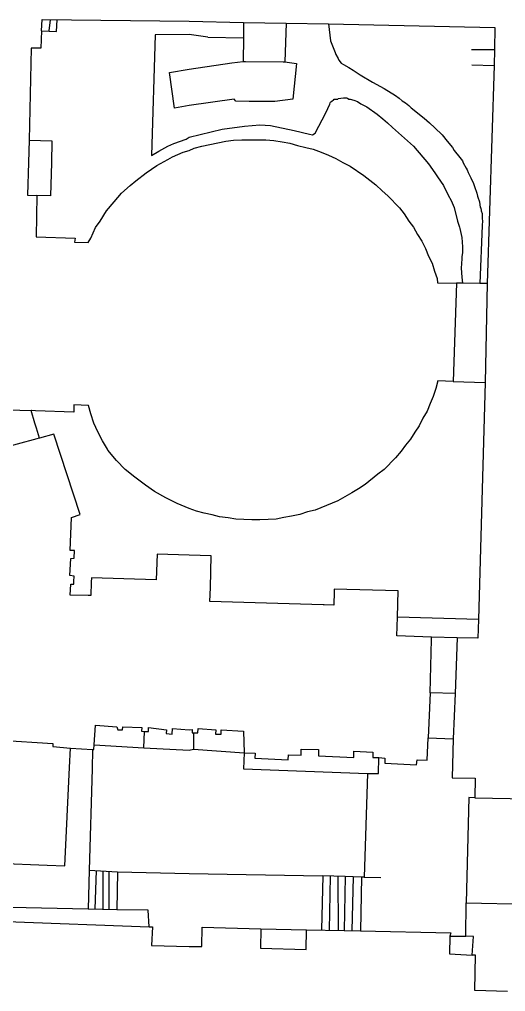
# Model space of a CAD drawing. Extents: x 427500 to 429848, y 434500 to 436505.
# Drawn here: x 429477.5 to 429542, y 434626.2 to 434755.4 of the extents above; entities that cross this region are included whole.
import ezdxf

# ---------------------------------------------------------------- set-up
doc = ezdxf.new("R2010")
doc.units = 0
doc.layers.add('LPTIP_Ex_Base', color=8, linetype='Continuous')

msp = doc.modelspace()

# ---------------------------------------------------------------- linework, layer by layer
at = {"layer": 'LPTIP_Ex_Base', "color": 251, "true_color": 0x636466}
for p, q in [((429480.4, 434753.9), (429480.5, 434755.4)), ((429480.5, 434755.4), (429500, 434755.15)), ((429481.55, 434755.35), (429481.4, 434753.9)), ((429482.4, 434753.8), (429482.5, 434755.35)), ((429500, 434755.15), (429507.25, 434755)), ((429507.25, 434755), (429512.9, 434754.9)), ((429507.25, 434755), (429507.25, 434752.95)), ((429512.9, 434754.9), (429512.7, 434749.75)), ((429512.9, 434754.9), (429518.5, 434754.8)), ((429518.5, 434754.8), (429540.6, 434754.35)), ((429518.5, 434754.8), (429518.8, 434752.55)), ((429540.6, 434754.35), (429540.55, 434751.4)), ((429480.4, 434753.9), (429480.3, 434751.6)), ((429480.4, 434753.9), (429482.4, 434753.8)), ((429495.5, 434753.35), (429495, 434737.3)), ((429500, 434753.4), (429495.5, 434753.35)), ((429502.5, 434753.05), (429500, 434753.4)), ((429502.5, 434753.05), (429507.25, 434752.95)), ((429507.25, 434752.95), (429507.2, 434749.8)), ((429479.05, 434751.6), (429478.75, 434739.35)), ((429480.3, 434751.6), (429479.05, 434751.6)), ((429518.8, 434752.55), (429519.4, 434751)), ((429519.4, 434751), (429519.5, 434750.75)), ((429519.5, 434750.75), (429519.8, 434750.2)), ((429537.5, 434751.4), (429540.55, 434751.4)), ((429540.55, 434751.4), (429540.5, 434749.3)), ((429500, 434748.8), (429505.7, 434749.65)), ((429505.7, 434749.65), (429507.2, 434749.8)), ((429507.2, 434749.8), (429507.5, 434749.8)), ((429507.5, 434749.8), (429512.5, 434749.75)), ((429512.5, 434749.75), (429512.7, 434749.75)), ((429512.7, 434749.75), (429514.25, 434749.55)), ((429514.25, 434749.55), (429513.8, 434744.8)), ((429519.8, 434750.2), (429519.9, 434750)), ((429519.9, 434750), (429520.2, 434749.6)), ((429520.2, 434749.6), (429520.5, 434749.4)), ((429520.5, 434749.4), (429521.2, 434749)), ((429521.2, 434749), (429521.8, 434748.65)), ((429537.55, 434749.35), (429540.5, 434749.3)), ((429540.5, 434749.3), (429539.6, 434720.3)), ((429497.4, 434748.35), (429500, 434748.8)), ((429498.05, 434743.6), (429497.4, 434748.35)), ((429521.8, 434748.65), (429522.7, 434748.05)), ((429522.7, 434748.05), (429524.35, 434747.05)), ((429524.35, 434747.05), (429525.9, 434746.2)), ((429525.9, 434746.2), (429527.4, 434745.3)), ((429527.4, 434745.3), (429527.9, 434744.95)), ((429500, 434743.95), (429498.05, 434743.6)), ((429506, 434744.8), (429500, 434743.95)), ((429506.2, 434744.55), (429506, 434744.8)), ((429508, 434744.5), (429506.2, 434744.55)), ((429511.4, 434744.5), (429508, 434744.5)), ((429513.8, 434744.8), (429511.4, 434744.5)), ((429518.15, 434743), (429518.7, 434744.15)), ((429518.7, 434744.15), (429518.75, 434744.3)), ((429518.75, 434744.3), (429518.8, 434744.4)), ((429518.8, 434744.4), (429519, 434744.6)), ((429519, 434744.6), (429519.2, 434744.65)), ((429519.2, 434744.65), (429519.25, 434744.8)), ((429519.25, 434744.8), (429519.75, 434744.8)), ((429519.75, 434744.8), (429519.8, 434744.9)), ((429519.8, 434744.9), (429520.5, 434745)), ((429520.5, 434745), (429520.9, 434745)), ((429520.9, 434745), (429521.05, 434744.95)), ((429521.05, 434744.95), (429521.2, 434744.8)), ((429521.2, 434744.8), (429521.4, 434744.8)), ((429521.4, 434744.8), (429521.9, 434744.65)), ((429521.9, 434744.65), (429522.35, 434744.5)), ((429522.35, 434744.5), (429522.8, 434744.2)), ((429522.8, 434744.2), (429523.6, 434743.8)), ((429523.6, 434743.8), (429525, 434742.8)), ((429527.9, 434744.95), (429528.3, 434744.6)), ((429528.3, 434744.6), (429528.75, 434744.3)), ((429528.75, 434744.3), (429529.2, 434743.95)), ((429529.2, 434743.95), (429529.5, 434743.65)), ((429516.75, 434740.3), (429518.15, 434743)), ((429525, 434742.8), (429525.75, 434742.2)), ((429529.5, 434743.65), (429531.2, 434742.3)), ((429507.35, 434741.2), (429509.4, 434741.4)), ((429509.4, 434741.4), (429510.8, 434741.3)), ((429510.8, 434741.3), (429513.95, 434740.65)), ((429525.75, 434742.2), (429526.35, 434741.65)), ((429526.35, 434741.65), (429527, 434741.05)), ((429531.2, 434742.3), (429531.95, 434741.65)), ((429531.95, 434741.65), (429532.65, 434741)), ((429500, 434739.75), (429504.4, 434740.8)), ((429504.4, 434740.8), (429507.35, 434741.2)), ((429513.95, 434740.65), (429516, 434740.15)), ((429516, 434740.15), (429516.4, 434740.05)), ((429516.4, 434740.05), (429516.75, 434740.3)), ((429527, 434741.05), (429529.8, 434738.55)), ((429532.65, 434741), (429533.6, 434740.05)), ((429533.6, 434740.05), (429533.95, 434739.6)), ((429478.75, 434739.35), (429478.67, 434736.4)), ((429478.75, 434739.35), (429481.8, 434739.27)), ((429481.8, 434739.21), (429481.72, 434736.35)), ((429481.8, 434739.27), (429481.8, 434739.21)), ((429497.2, 434738.55), (429498, 434738.9)), ((429498, 434738.9), (429499.6, 434739.5)), ((429499.6, 434739.5), (429500, 434739.75)), ((429501.7, 434738.55), (429502.75, 434738.8)), ((429502.75, 434738.8), (429503.8, 434739)), ((429503.8, 434739), (429504.9, 434739.2)), ((429504.9, 434739.2), (429505.9, 434739.35)), ((429505.9, 434739.35), (429507, 434739.4)), ((429507, 434739.4), (429510.2, 434739.4)), ((429510.2, 434739.4), (429511.25, 434739.3)), ((429511.25, 434739.3), (429512.35, 434739.15)), ((429512.35, 434739.15), (429513.4, 434738.95)), ((429513.4, 434738.95), (429514.4, 434738.65)), ((429514.4, 434738.65), (429515.5, 434738.4)), ((429533.95, 434739.6), (429534.05, 434739.5)), ((429534.05, 434739.5), (429535, 434738.4)), ((429495, 434737.3), (429496, 434737.9)), ((429496, 434737.9), (429496.8, 434738.35)), ((429496.8, 434738.35), (429497.2, 434738.55)), ((429497.8, 434737.15), (429499.2, 434737.75)), ((429499.2, 434737.75), (429500, 434738)), ((429500, 434738), (429500.7, 434738.3)), ((429500.7, 434738.3), (429501.7, 434738.55)), ((429515.5, 434738.4), (429516.5, 434738.15)), ((429516.5, 434738.15), (429517.55, 434737.75)), ((429517.55, 434737.75), (429518.5, 434737.35)), ((429518.5, 434737.35), (429519.5, 434736.9)), ((429529.8, 434738.55), (429531.8, 434736.2)), ((429535, 434738.4), (429535.2, 434738)), ((429535.2, 434738), (429535.95, 434737.05)), ((429478.67, 434736.4), (429478.55, 434732.05)), ((429481.72, 434736.35), (429481.6, 434731.95)), ((429495.7, 434736), (429497.2, 434736.8)), ((429497.2, 434736.8), (429497.8, 434737.15)), ((429519.5, 434736.9), (429520.4, 434736.4)), ((429520.4, 434736.4), (429521.4, 434735.9)), ((429531.8, 434736.2), (429532.65, 434735)), ((429535.95, 434737.05), (429536.3, 434736.6)), ((429536.3, 434736.6), (429536.4, 434736.35)), ((429536.4, 434736.35), (429536.8, 434735.65)), ((429492.95, 434733.95), (429494.3, 434735)), ((429494.3, 434735), (429495.7, 434736)), ((429521.4, 434735.9), (429523.2, 434734.65)), ((429532.65, 434735), (429533, 434734.5)), ((429536.8, 434735.65), (429536.95, 434735.4)), ((429536.95, 434735.4), (429537.05, 434735.05)), ((429537.05, 434735.05), (429537.4, 434734.35)), ((429492.2, 434733.35), (429492.95, 434733.95)), ((429523.2, 434734.65), (429524, 434734.05)), ((429524, 434734.05), (429524.8, 434733.4)), ((429533, 434734.5), (429533.8, 434733.35)), ((429537.4, 434734.35), (429537.75, 434733.6)), ((429537.75, 434733.6), (429537.9, 434733.2)), ((429490.05, 434731.15), (429491.05, 434732.3)), ((429491.05, 434732.3), (429492.2, 434733.35)), ((429524.8, 434733.4), (429525.65, 434732.6)), ((429525.65, 434732.6), (429526.4, 434731.95)), ((429533.8, 434733.35), (429534.4, 434732.05)), ((429537.9, 434733.2), (429538.2, 434732.3)), ((429538.2, 434732.3), (429538.3, 434731.9)), ((429478.55, 434732.05), (429479.8, 434732)), ((429479.8, 434732), (429479.7, 434726.5)), ((429481.6, 434731.95), (429479.8, 434732)), ((429489.05, 434729.95), (429490.05, 434731.15)), ((429526.4, 434731.95), (429527.95, 434730.35)), ((429534.4, 434732.05), (429534.8, 434731.35)), ((429534.8, 434731.35), (429535.2, 434730.4)), ((429538.3, 434731.9), (429538.35, 434731.8)), ((429538.35, 434731.8), (429538.55, 434731.15)), ((429538.55, 434731.15), (429538.65, 434730.4)), ((429488.2, 434728.6), (429489.05, 434729.95)), ((429527.95, 434730.35), (429528.55, 434729.55)), ((429535.2, 434730.4), (429535.65, 434728.6)), ((429538.65, 434730.4), (429538.75, 434730.35)), ((429538.75, 434730.35), (429538.8, 434729.95)), ((429538.8, 434729.95), (429538.9, 434729.6)), ((429538.9, 434729.6), (429538.9, 434728.9)), ((429487.6, 434727.75), (429488.2, 434728.6)), ((429528.55, 434729.55), (429529.2, 434728.6)), ((429529.2, 434728.6), (429529.8, 434727.8)), ((429535.65, 434728.6), (429535.9, 434727.8)), ((429538.9, 434728.9), (429538.95, 434728.65)), ((429538.95, 434728.65), (429538.9, 434728)), ((429486.95, 434726.35), (429487.6, 434727.75)), ((429529.8, 434727.8), (429530.35, 434726.8)), ((429535.9, 434727.8), (429535.95, 434727.6)), ((429535.95, 434727.6), (429536.2, 434726.4)), ((429538.9, 434728), (429538.6, 434720.3)), ((429479.7, 434726.5), (429484.9, 434726.35)), ((429484.9, 434726.35), (429484.8, 434725.8)), ((429484.8, 434725.8), (429486.6, 434725.75)), ((429486.6, 434725.75), (429486.95, 434726.35)), ((429530.35, 434726.8), (429530.9, 434725.95)), ((429530.9, 434725.95), (429531.4, 434724.95)), ((429536.2, 434726.4), (429536.3, 434725.2)), ((429531.4, 434724.95), (429531.8, 434723.95)), ((429536.3, 434725.2), (429536.3, 434724.4)), ((429531.8, 434723.95), (429532.3, 434723)), ((429536.2, 434723.6), (429536.15, 434722.35)), ((429536.3, 434724.4), (429536.2, 434723.9)), ((429536.2, 434723.9), (429536.2, 434723.6)), ((429532.3, 434723), (429532.6, 434721.95)), ((429532.6, 434721.95), (429532.95, 434720.95)), ((429536.15, 434722.35), (429536.2, 434721.15)), ((429532.95, 434720.95), (429533, 434720.4)), ((429536.2, 434721.15), (429536.3, 434720.35)), ((429533, 434720.4), (429535.5, 434720.35)), ((429535.5, 434720.35), (429535.05, 434707.3)), ((429536.3, 434720.35), (429535.5, 434720.35)), ((429538.6, 434720.3), (429536.3, 434720.35)), ((429539.6, 434720.3), (429538.6, 434720.3)), ((429539.6, 434720.3), (429539.3, 434707.15)), ((429532.75, 434706.35), (429532.4, 434705.3)), ((429533.05, 434707.35), (429532.75, 434706.35)), ((429535.05, 434707.3), (429533.05, 434707.35)), ((429535.05, 434707.3), (429539.3, 434707.15)), ((429539.3, 434707.15), (429538.42, 434675.67)), ((429532.4, 434705.3), (429532, 434704.35)), ((429465.6, 434703.8), (429479.02, 434703.42)), ((429486.65, 434704.1), (429484.7, 434704.2)), ((429484.7, 434704.2), (429484.7, 434703.2)), ((429486.95, 434703), (429486.65, 434704.1)), ((429532, 434704.35), (429531.6, 434703.35)), ((429479.53, 434701.75), (429479.02, 434703.42)), ((429479.07, 434703.41), (429479.02, 434703.42)), ((429479.6, 434703.4), (429479.07, 434703.41)), ((429484.7, 434703.2), (429479.6, 434703.4)), ((429487.35, 434701.75), (429486.95, 434703)), ((429531.6, 434703.35), (429531.05, 434702.4)), ((429479.73, 434701.08), (429479.53, 434701.75)), ((429487.9, 434700.6), (429487.35, 434701.75)), ((429530.55, 434701.4), (429530, 434700.55)), ((429531.05, 434702.4), (429530.55, 434701.4)), ((429480.14, 434699.75), (429479.73, 434701.08)), ((429482.05, 434700.3), (429480.14, 434699.75)), ((429485.55, 434689.6), (429482.05, 434700.3)), ((429488.5, 434699.4), (429487.9, 434700.6)), ((429530, 434700.55), (429529.4, 434699.6)), ((429479.8, 434699.66), (429468.8, 434696.65)), ((429480.14, 434699.75), (429479.8, 434699.66)), ((429489.15, 434698.3), (429488.5, 434699.4)), ((429528.75, 434698.8), (429528.15, 434698)), ((429529.4, 434699.6), (429528.75, 434698.8)), ((429489.2, 434698.15), (429489.15, 434698.3)), ((429490.35, 434696.8), (429489.2, 434698.15)), ((429528.15, 434698), (429527.4, 434697.15)), ((429491.5, 434695.6), (429490.35, 434696.8)), ((429527.4, 434697.15), (429525.9, 434695.6)), ((429492.8, 434694.55), (429491.5, 434695.6)), ((429525.05, 434694.95), (429523.4, 434693.6)), ((429525.9, 434695.6), (429525.05, 434694.95)), ((429494.2, 434693.5), (429492.8, 434694.55)), ((429495.4, 434692.65), (429494.2, 434693.5)), ((429523.4, 434693.6), (429522.5, 434693)), ((429496.9, 434691.8), (429495.4, 434692.65)), ((429521.6, 434692.5), (429520.7, 434691.95)), ((429522.5, 434693), (429521.6, 434692.5)), ((429498.4, 434691.05), (429496.9, 434691.8)), ((429500, 434690.4), (429498.4, 434691.05)), ((429519.75, 434691.4), (429516.75, 434690.2)), ((429520.7, 434691.95), (429519.75, 434691.4)), ((429484.4, 434689.2), (429485.55, 434689.6)), ((429501, 434690.05), (429500, 434690.4)), ((429502, 434689.8), (429501, 434690.05)), ((429503.05, 434689.55), (429502, 434689.8)), ((429504.05, 434689.3), (429503.05, 434689.55)), ((429514.7, 434689.6), (429513.6, 434689.4)), ((429515.75, 434689.95), (429514.7, 434689.6)), ((429516.75, 434690.2), (429515.75, 434689.95)), ((429484.2, 434684.8), (429484.4, 434689.2)), ((429505.2, 434689.15), (429504.05, 434689.3)), ((429506.2, 434689), (429505.2, 434689.15)), ((429508.35, 434688.9), (429506.2, 434689)), ((429509.4, 434688.9), (429508.35, 434688.9)), ((429510.5, 434688.95), (429509.4, 434688.9)), ((429511.55, 434689), (429510.5, 434688.95)), ((429512.6, 434689.2), (429511.55, 434689)), ((429513.6, 434689.4), (429512.6, 434689.2)), ((429484.8, 434684.8), (429484.2, 434684.8)), ((429484.75, 434683.8), (429484.8, 434684.8)), ((429484.15, 434681.5), (429484.3, 434683.75)), ((429484.3, 434683.75), (429484.75, 434683.8)), ((429495.75, 434684.32), (429495.65, 434680.94)), ((429500, 434684.2), (429495.75, 434684.32)), ((429502.95, 434684.12), (429500, 434684.2)), ((429502.83, 434679.91), (429502.95, 434684.12)), ((429484.75, 434681.4), (429484.15, 434681.5)), ((429484.7, 434680.7), (429484.75, 434681.4)), ((429484.7, 434680.35), (429484.7, 434680.7)), ((429487.01, 434680.59), (429486.96, 434678.82)), ((429487.03, 434681.18), (429487.01, 434680.59)), ((429495.65, 434680.94), (429487.03, 434681.18)), ((429484.2, 434678.9), (429484.3, 434680.35)), ((429484.3, 434680.35), (429484.7, 434680.35)), ((429502.78, 434678.02), (429502.83, 434679.91)), ((429519.27, 434679.36), (429519.22, 434677.56)), ((429519.28, 434679.7), (429519.27, 434679.36)), ((429527.77, 434679.47), (429519.28, 434679.7)), ((429527.67, 434675.97), (429527.77, 434679.47)), ((429486.61, 434678.83), (429484.2, 434678.9)), ((429486.96, 434678.82), (429486.61, 434678.83)), ((429516.31, 434677.64), (429502.78, 434678.02)), ((429517.8, 434677.6), (429516.31, 434677.64)), ((429517.95, 434677.59), (429517.8, 434677.6)), ((429519.22, 434677.56), (429517.95, 434677.59)), ((429527.58, 434673.47), (429527.67, 434675.97)), ((429538.42, 434675.67), (429527.67, 434675.97)), ((429538.42, 434675.67), (429538.35, 434673.15)), ((429532.21, 434673.32), (429527.58, 434673.47)), ((429532, 434665.9), (429532.2, 434673)), ((429532.2, 434673), (429532.21, 434673.32)), ((429535.6, 434673.2), (429532.21, 434673.32)), ((429535.6, 434673.2), (429535.35, 434665.8)), ((429538.35, 434673.15), (429535.6, 434673.2)), ((429532, 434665.9), (429531.75, 434659.9)), ((429535.35, 434665.8), (429532, 434665.9)), ((429535.35, 434665.8), (429535.05, 434659.8)), ((429487.4, 434659), (429487.6, 434661.6)), ((429487.6, 434661.6), (429490.4, 434661.4)), ((429490.4, 434661.4), (429490.55, 434661)), ((429491.15, 434661), (429491.2, 434661.4)), ((429491.2, 434661.4), (429493.75, 434661.3)), ((429493.75, 434661.3), (429493.7, 434660.8)), ((429494.6, 434660.75), (429494.6, 434661.3)), ((429494.6, 434661.3), (429497, 434661)), ((429497.75, 434660.4), (429497.8, 434661.15)), ((429497.8, 434661.15), (429500, 434661)), ((429501.15, 434660.6), (429501.2, 434661.15)), ((429501.2, 434661.15), (429503.55, 434661)), ((429490.55, 434661), (429491.15, 434661)), ((429493.7, 434660.8), (429494.1, 434660.75)), ((429494, 434658.6), (429494.1, 434660.75)), ((429494.1, 434660.75), (429494.6, 434660.75)), ((429497, 434661), (429496.95, 434660.5)), ((429496.95, 434660.5), (429497.75, 434660.4)), ((429500, 434661), (429500.4, 434661.05)), ((429500.4, 434661.05), (429500.4, 434660.6)), ((429500.4, 434660.6), (429500.6, 434660.6)), ((429500.6, 434660.6), (429501.15, 434660.6)), ((429500.6, 434660.6), (429500.6, 434658.4)), ((429503.55, 434661), (429503.5, 434660.4)), ((429503.5, 434660.4), (429504.25, 434660.4)), ((429504.25, 434660.4), (429504.25, 434661)), ((429504.25, 434661), (429507.25, 434660.8)), ((429507.25, 434660.8), (429507.3, 434657.95)), ((429531.6, 434656.95), (429531.75, 434659.9)), ((429531.75, 434659.9), (429535.05, 434659.8)), ((429474.95, 434659.6), (429481.9, 434659.15)), ((429481.9, 434659.15), (429481.9, 434658.75)), ((429481.9, 434658.75), (429484.24, 434658.57)), ((429484.11, 434655.96), (429484.24, 434658.57)), ((429484.24, 434658.57), (429487.2, 434658.35)), ((429487.35, 434658.35), (429487.4, 434659)), ((429487.4, 434659), (429494, 434658.6)), ((429494, 434658.6), (429500, 434658.3)), ((429535.05, 434659.8), (429534.95, 434654.6)), ((429487.2, 434658.35), (429487.13, 434655.82)), ((429487.2, 434658.35), (429487.35, 434658.35)), ((429500, 434658.3), (429500.6, 434658.4)), ((429500.6, 434658.4), (429507.3, 434657.95)), ((429507.3, 434657.95), (429507.25, 434655.8)), ((429507.3, 434657.95), (429508.8, 434657.9)), ((429508.8, 434657.9), (429508.75, 434657.2)), ((429513.15, 434657), (429513.2, 434657.65)), ((429513.2, 434657.65), (429514.9, 434657.6)), ((429514.9, 434657.6), (429514.9, 434658.4)), ((429514.9, 434658.4), (429517.2, 434658.35)), ((429517.2, 434658.35), (429517.2, 434657.55)), ((429517.2, 434657.55), (429521.9, 434657.3)), ((429521.9, 434657.3), (429521.9, 434658.15)), ((429521.9, 434658.15), (429524.4, 434658)), ((429524.4, 434658), (429524.4, 434657.3)), ((429524.4, 434657.3), (429525.2, 434657.3)), ((429525.15, 434655.2), (429525.2, 434657.3)), ((429525.2, 434657.3), (429526, 434657.2)), ((429483.49, 434642.89), (429484.11, 434655.96)), ((429508.75, 434657.2), (429513.15, 434657)), ((429526, 434657.2), (429526, 434656.55)), ((429526, 434656.55), (429530.2, 434656.35)), ((429530.2, 434656.35), (429530.3, 434657)), ((429530.3, 434657), (429531.6, 434656.95)), ((429487.13, 434655.82), (429486.75, 434642.35)), ((429507.25, 434655.8), (429523.7, 434655.2)), ((429523.7, 434655.2), (429523.25, 434641.4)), ((429523.7, 434655.2), (429525.15, 434655.2)), ((429534.95, 434654.6), (429538, 434654.55)), ((429538, 434654.55), (429537.95, 434651.95)), ((429537.15, 434652), (429536.8, 434638)), ((429537.95, 434651.95), (429537.15, 434652)), ((429537.95, 434651.95), (429546.35, 434651.8)), ((429439.8, 434644.75), (429481.15, 434643)), ((429481.15, 434643), (429483.49, 434642.89)), ((429486.75, 434642.35), (429486.6, 434637.15)), ((429486.75, 434642.35), (429490.5, 434642.1)), ((429487.54, 434637.13), (429487.7, 434642.29)), ((429488.55, 434642.23), (429488.55, 434637.12)), ((429489.4, 434637.1), (429489.4, 434642.17)), ((429490.5, 434642.1), (429490.4, 434637.08)), ((429490.5, 434642.1), (429500, 434641.9)), ((429500, 434641.9), (429517.7, 434641.6)), ((429517.75, 434641.6), (429517.6, 434634.4)), ((429520.75, 434641.49), (429517.7, 434641.6)), ((429518.75, 434641.55), (429518.6, 434634.35)), ((429519.75, 434641.55), (429519.8, 434634.35)), ((429520.75, 434641.49), (429520.6, 434634.3)), ((429522.9, 434641.41), (429520.75, 434641.49)), ((429521.8, 434641.45), (429521.6, 434634.27)), ((429522.9, 434641.41), (429522.75, 434634.25)), ((429523.25, 434641.4), (429522.9, 434641.41)), ((429523.25, 434641.4), (429525.47, 434641.38)), ((429536.75, 434633.55), (429536.8, 434638)), ((429536.8, 434638), (429546.05, 434637.8)), ((429486.6, 434637.15), (429476.3, 434637.35)), ((429490.4, 434637.08), (429486.6, 434637.15)), ((429494.55, 434637), (429490.4, 434637.08)), ((429494.7, 434634.8), (429494.55, 434637)), ((429475.8, 434635.5), (429494.7, 434634.8)), ((429494.7, 434634.8), (429495.15, 434634.8)), ((429495.15, 434634.8), (429495, 434632.3)), ((429501.7, 434632.2), (429501.75, 434634.75)), ((429501.75, 434634.75), (429509.55, 434634.55)), ((429509.55, 434634.55), (429509.5, 434631.95)), ((429509.55, 434634.55), (429515.6, 434634.4)), ((429515.55, 434631.8), (429515.6, 434634.4)), ((429515.6, 434634.4), (429520.6, 434634.3)), ((429520.6, 434634.3), (429522.75, 434634.25)), ((429522.75, 434634.25), (429534.75, 434634)), ((429534.75, 434634), (429534.65, 434633.55)), ((429534.65, 434633.55), (429534.6, 434631.2)), ((429534.65, 434633.55), (429536.75, 434633.55)), ((429537.75, 434633.5), (429536.75, 434633.55)), ((429537.6, 434631.05), (429537.75, 434633.5)), ((429495, 434632.3), (429500, 434632.2)), ((429500, 434632.2), (429501.7, 434632.2)), ((429509.5, 434631.95), (429515.55, 434631.8)), ((429534.6, 434631.2), (429537.6, 434631.05)), ((429538.05, 434631.05), (429537.6, 434631.05)), ((429537.95, 434626.35), (429538.05, 434631.05)), ((429542.3, 434626.2), (429537.95, 434626.35))]:
    msp.add_line(p, q, dxfattribs=at)

doc.saveas('drawing.dxf')
